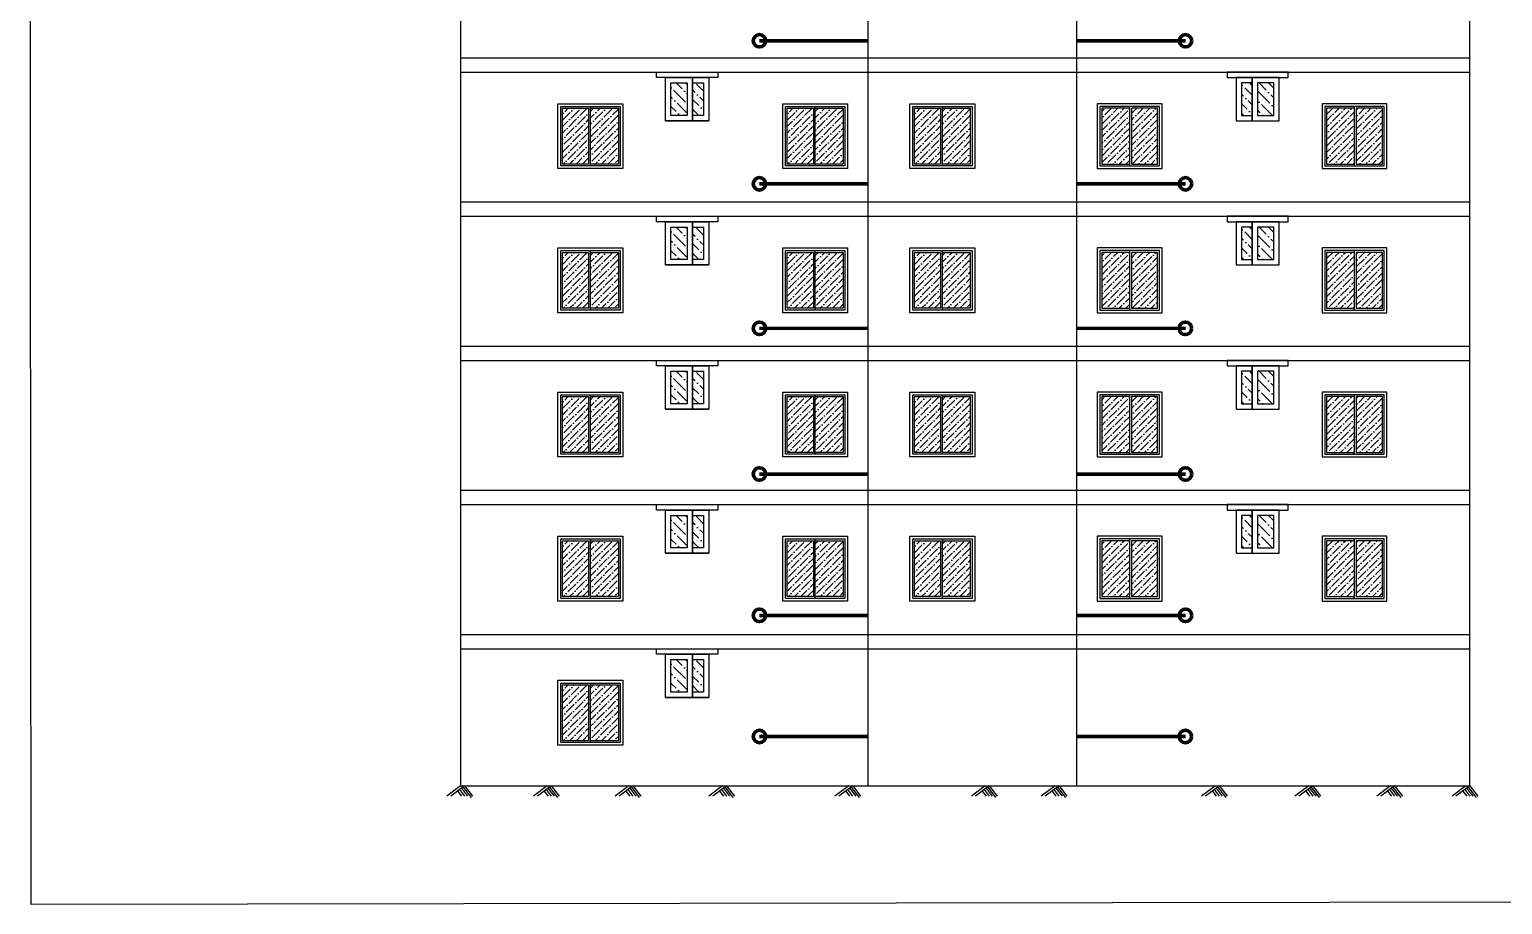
# Model space of a CAD drawing. Header units: inches. Extents: x 2674 to 28325, y -8016 to 21827.
# Drawn here: x 21341 to 23793, y 18537 to 19993 of the extents above; entities that cross this region are included whole.
import ezdxf

# ---------------------------------------------------------------- set-up
doc = ezdxf.new("R2010")
doc.units = ezdxf.units.IN
doc.header["$MEASUREMENT"] = 0
doc.layers.add('RB', color=7, linetype='Continuous')
pattern_1 = [(45, (18651.892, 22493.502), (3.977476, 14.584077), [18.75, -3.75, 0, -3.75])]
pattern_2 = [(135, (47405.499, 229917.024), (-21.87611604, 5.96621347), [28.125, -5.625, 0, -5.625])]
pattern_3 = [(45, (19026.052, 22493.502), (3.977476, 14.584077), [18.75, -3.75, 0, -3.75])]
pattern_4 = [(45, (18651.892, 22733.502), (3.977476, 14.584077), [18.75, -3.75, 0, -3.75])]
pattern_5 = [(135, (47405.499, 230157.024), (-21.87611604, 5.96621347), [28.125, -5.625, 0, -5.625])]
pattern_6 = [(45, (19026.052, 22733.502), (3.977476, 14.584077), [18.75, -3.75, 0, -3.75])]
pattern_7 = [(45, (18651.892, 22973.502), (3.977476, 14.584077), [18.75, -3.75, 0, -3.75])]
pattern_8 = [(135, (47405.499, 230397.024), (-21.87611604, 5.96621347), [28.125, -5.625, 0, -5.625])]
pattern_9 = [(45, (19026.052, 22973.502), (3.977476, 14.584077), [18.75, -3.75, 0, -3.75])]
pattern_10 = [(45, (18651.892, 23213.502), (3.977476, 14.584077), [18.75, -3.75, 0, -3.75])]
pattern_11 = [(135, (47405.499, 230637.024), (-21.87611604, 5.96621347), [28.125, -5.625, 0, -5.625])]
pattern_12 = [(45, (19026.052, 23213.502), (3.977476, 14.584077), [18.75, -3.75, 0, -3.75])]
pattern_13 = [(135, (47405.499, 229677.105), (-21.87611604, 5.96621347), [28.125, -5.625, 0, -5.625])]

# ---------------------------------------------------------------- blocks, each defined once
blk = doc.blocks.new('*U12')
for p, q in [((1.5, 1.5), (1.5, 34.5)), ((1.5, 34.5), (18, 34.5)), ((18, 1.5), (18, 34.5)), ((18, 34.5), (34.5, 34.5)), ((34.5, 34.5), (34.5, 1.5)), ((18, 1.5), (1.5, 1.5)), ((34.5, 1.5), (18, 1.5))]:
    blk.add_line(p, q)
blk.add_lwpolyline([(0, 0), (0, 36), (36, 36), (36, 0)], close=True)
for points in [[(17, 33.5), (17, 2.5), (2.5, 2.5), (2.5, 33.5), (17, 33.5)], [(18, 33.5), (33.5, 33.5), (33.5, 2.5), (18, 2.5)]]:
    blk.add_lwpolyline(points)

msp = doc.modelspace()

# ---------------------------------------------------------------- hatches: boundary and pattern name
at = {"true_color": 0x000000}
h = msp.add_hatch(dxfattribs=at)
h.set_pattern_fill('ANSI36', color=18, scale=90, angle=90, style=0)
h.set_pattern_definition(pattern_11)
h.paths.add_polyline_path([(22408.59, 19850.37), (22435.59, 19850.37), (22435.59, 19904.37), (22408.59, 19904.37)])
h = msp.add_hatch(dxfattribs=at)
h.set_pattern_fill('ANSI36', color=18, scale=90, angle=90, style=0)
h.set_pattern_definition(pattern_11)
h.paths.add_polyline_path([(22462.59, 19904.37), (22444.59, 19904.37), (22444.59, 19850.37), (22462.59, 19850.37)])
h = msp.add_hatch(dxfattribs=at)
h.set_pattern_fill('ANSI36', color=18, scale=90, angle=90, style=0)
h.set_pattern_definition(pattern_11)
h.paths.add_polyline_path([(23358.27, 19904.37), (23376.27, 19904.37), (23376.27, 19850.37), (23358.27, 19850.37)])
h = msp.add_hatch(dxfattribs=at)
h.set_pattern_fill('ANSI36', color=18, scale=90, angle=90, style=0)
h.set_pattern_definition(pattern_11)
h.paths.add_polyline_path([(23412.27, 19904.37), (23385.27, 19904.37), (23385.27, 19850.37), (23412.27, 19850.37)])
at = {"transparency": 33554687}
h = msp.add_hatch(dxfattribs=at)
h.set_pattern_fill('ANSI36', color=256, scale=60)
h.set_pattern_definition(pattern_10)
h.paths.add_polyline_path([(22274.43, 19769.31), (22320.93, 19769.31), (22320.93, 19862.31), (22274.43, 19862.31)])
h.paths.add_polyline_path([(22271.43, 19862.31), (22227.93, 19862.31), (22227.93, 19769.31), (22271.43, 19769.31)])
h = msp.add_hatch(dxfattribs=at)
h.set_pattern_fill('ANSI36', color=256, scale=60)
h.set_pattern_definition(pattern_12)
h.paths.add_polyline_path([(22648.59, 19769.31), (22695.09, 19769.31), (22695.09, 19862.31), (22648.59, 19862.31)])
h.paths.add_polyline_path([(22645.59, 19862.31), (22602.09, 19862.31), (22602.09, 19769.31), (22645.59, 19769.31)])
h = msp.add_hatch(dxfattribs=at)
h.set_pattern_fill('ANSI36', color=256, scale=60)
h.set_pattern_definition([(45, (19237.9, 23213.502), (3.977476, 14.584077), [18.75, -3.75, 0, -3.75])])
h.paths.add_polyline_path([(22860.44, 19769.31), (22906.94, 19769.31), (22906.94, 19862.31), (22860.44, 19862.31)])
h.paths.add_polyline_path([(22857.44, 19862.31), (22813.94, 19862.31), (22813.94, 19769.31), (22857.44, 19769.31)])
h = msp.add_hatch(dxfattribs=at)
h.set_pattern_fill('ANSI36', color=256, scale=60)
h.set_pattern_definition(pattern_12)
h.paths.add_polyline_path([(23172.27, 19862.31), (23125.77, 19862.31), (23125.77, 19769.31), (23172.27, 19769.31)])
h.paths.add_polyline_path([(23175.27, 19769.31), (23218.77, 19769.31), (23218.77, 19862.31), (23175.27, 19862.31)])
h = msp.add_hatch(dxfattribs=at)
h.set_pattern_fill('ANSI36', color=256, scale=60)
h.set_pattern_definition(pattern_10)
h.paths.add_polyline_path([(23546.43, 19862.31), (23499.93, 19862.31), (23499.93, 19769.31), (23546.43, 19769.31)])
h.paths.add_polyline_path([(23549.43, 19769.31), (23592.93, 19769.31), (23592.93, 19862.31), (23549.43, 19862.31)])
at = {"true_color": 0x000000}
h = msp.add_hatch(dxfattribs=at)
h.set_pattern_fill('ANSI36', color=18, scale=90, angle=90, style=0)
h.set_pattern_definition(pattern_8)
h.paths.add_polyline_path([(22408.59, 19610.37), (22435.59, 19610.37), (22435.59, 19664.37), (22408.59, 19664.37)])
h = msp.add_hatch(dxfattribs=at)
h.set_pattern_fill('ANSI36', color=18, scale=90, angle=90, style=0)
h.set_pattern_definition(pattern_8)
h.paths.add_polyline_path([(22462.59, 19664.37), (22444.59, 19664.37), (22444.59, 19610.37), (22462.59, 19610.37)])
h = msp.add_hatch(dxfattribs=at)
h.set_pattern_fill('ANSI36', color=18, scale=90, angle=90, style=0)
h.set_pattern_definition(pattern_8)
h.paths.add_polyline_path([(23358.27, 19664.37), (23376.27, 19664.37), (23376.27, 19610.37), (23358.27, 19610.37)])
h = msp.add_hatch(dxfattribs=at)
h.set_pattern_fill('ANSI36', color=18, scale=90, angle=90, style=0)
h.set_pattern_definition(pattern_8)
h.paths.add_polyline_path([(23412.27, 19664.37), (23385.27, 19664.37), (23385.27, 19610.37), (23412.27, 19610.37)])
at = {"transparency": 33554687}
h = msp.add_hatch(dxfattribs=at)
h.set_pattern_fill('ANSI36', color=256, scale=60)
h.set_pattern_definition(pattern_7)
h.paths.add_polyline_path([(22274.43, 19529.31), (22320.93, 19529.31), (22320.93, 19622.31), (22274.43, 19622.31)])
h.paths.add_polyline_path([(22271.43, 19622.31), (22227.93, 19622.31), (22227.93, 19529.31), (22271.43, 19529.31)])
h = msp.add_hatch(dxfattribs=at)
h.set_pattern_fill('ANSI36', color=256, scale=60)
h.set_pattern_definition(pattern_9)
h.paths.add_polyline_path([(22648.59, 19529.31), (22695.09, 19529.31), (22695.09, 19622.31), (22648.59, 19622.31)])
h.paths.add_polyline_path([(22645.59, 19622.31), (22602.09, 19622.31), (22602.09, 19529.31), (22645.59, 19529.31)])
h = msp.add_hatch(dxfattribs=at)
h.set_pattern_fill('ANSI36', color=256, scale=60)
h.set_pattern_definition([(45, (19237.9, 22973.502), (3.977476, 14.584077), [18.75, -3.75, 0, -3.75])])
h.paths.add_polyline_path([(22860.44, 19529.31), (22906.94, 19529.31), (22906.94, 19622.31), (22860.44, 19622.31)])
h.paths.add_polyline_path([(22857.44, 19622.31), (22813.94, 19622.31), (22813.94, 19529.31), (22857.44, 19529.31)])
h = msp.add_hatch(dxfattribs=at)
h.set_pattern_fill('ANSI36', color=256, scale=60)
h.set_pattern_definition(pattern_9)
h.paths.add_polyline_path([(23172.27, 19622.31), (23125.77, 19622.31), (23125.77, 19529.31), (23172.27, 19529.31)])
h.paths.add_polyline_path([(23175.27, 19529.31), (23218.77, 19529.31), (23218.77, 19622.31), (23175.27, 19622.31)])
h = msp.add_hatch(dxfattribs=at)
h.set_pattern_fill('ANSI36', color=256, scale=60)
h.set_pattern_definition(pattern_7)
h.paths.add_polyline_path([(23546.43, 19622.31), (23499.93, 19622.31), (23499.93, 19529.31), (23546.43, 19529.31)])
h.paths.add_polyline_path([(23549.43, 19529.31), (23592.93, 19529.31), (23592.93, 19622.31), (23549.43, 19622.31)])
at = {"true_color": 0x000000}
h = msp.add_hatch(dxfattribs=at)
h.set_pattern_fill('ANSI36', color=18, scale=90, angle=90, style=0)
h.set_pattern_definition(pattern_5)
h.paths.add_polyline_path([(22408.59, 19370.37), (22435.59, 19370.37), (22435.59, 19424.37), (22408.59, 19424.37)])
h = msp.add_hatch(dxfattribs=at)
h.set_pattern_fill('ANSI36', color=18, scale=90, angle=90, style=0)
h.set_pattern_definition(pattern_5)
h.paths.add_polyline_path([(22462.59, 19424.37), (22444.59, 19424.37), (22444.59, 19370.37), (22462.59, 19370.37)])
h = msp.add_hatch(dxfattribs=at)
h.set_pattern_fill('ANSI36', color=18, scale=90, angle=90, style=0)
h.set_pattern_definition(pattern_5)
h.paths.add_polyline_path([(23358.27, 19424.37), (23376.27, 19424.37), (23376.27, 19370.37), (23358.27, 19370.37)])
h = msp.add_hatch(dxfattribs=at)
h.set_pattern_fill('ANSI36', color=18, scale=90, angle=90, style=0)
h.set_pattern_definition(pattern_5)
h.paths.add_polyline_path([(23412.27, 19424.37), (23385.27, 19424.37), (23385.27, 19370.37), (23412.27, 19370.37)])
at = {"transparency": 33554687}
h = msp.add_hatch(dxfattribs=at)
h.set_pattern_fill('ANSI36', color=256, scale=60)
h.set_pattern_definition(pattern_4)
h.paths.add_polyline_path([(22274.43, 19289.31), (22320.93, 19289.31), (22320.93, 19382.31), (22274.43, 19382.31)])
h.paths.add_polyline_path([(22271.43, 19382.31), (22227.93, 19382.31), (22227.93, 19289.31), (22271.43, 19289.31)])
h = msp.add_hatch(dxfattribs=at)
h.set_pattern_fill('ANSI36', color=256, scale=60)
h.set_pattern_definition(pattern_6)
h.paths.add_polyline_path([(22648.59, 19289.31), (22695.09, 19289.31), (22695.09, 19382.31), (22648.59, 19382.31)])
h.paths.add_polyline_path([(22645.59, 19382.31), (22602.09, 19382.31), (22602.09, 19289.31), (22645.59, 19289.31)])
h = msp.add_hatch(dxfattribs=at)
h.set_pattern_fill('ANSI36', color=256, scale=60)
h.set_pattern_definition([(45, (19237.9, 22733.502), (3.977476, 14.584077), [18.75, -3.75, 0, -3.75])])
h.paths.add_polyline_path([(22860.44, 19289.31), (22906.94, 19289.31), (22906.94, 19382.31), (22860.44, 19382.31)])
h.paths.add_polyline_path([(22857.44, 19382.31), (22813.94, 19382.31), (22813.94, 19289.31), (22857.44, 19289.31)])
h = msp.add_hatch(dxfattribs=at)
h.set_pattern_fill('ANSI36', color=256, scale=60)
h.set_pattern_definition(pattern_6)
h.paths.add_polyline_path([(23172.27, 19382.31), (23125.77, 19382.31), (23125.77, 19289.31), (23172.27, 19289.31)])
h.paths.add_polyline_path([(23175.27, 19289.31), (23218.77, 19289.31), (23218.77, 19382.31), (23175.27, 19382.31)])
h = msp.add_hatch(dxfattribs=at)
h.set_pattern_fill('ANSI36', color=256, scale=60)
h.set_pattern_definition(pattern_4)
h.paths.add_polyline_path([(23546.43, 19382.31), (23499.93, 19382.31), (23499.93, 19289.31), (23546.43, 19289.31)])
h.paths.add_polyline_path([(23549.43, 19289.31), (23592.93, 19289.31), (23592.93, 19382.31), (23549.43, 19382.31)])
at = {"true_color": 0x000000}
h = msp.add_hatch(dxfattribs=at)
h.set_pattern_fill('ANSI36', color=18, scale=90, angle=90, style=0)
h.set_pattern_definition(pattern_2)
h.paths.add_polyline_path([(22408.59, 19130.37), (22435.59, 19130.37), (22435.59, 19184.37), (22408.59, 19184.37)])
h = msp.add_hatch(dxfattribs=at)
h.set_pattern_fill('ANSI36', color=18, scale=90, angle=90, style=0)
h.set_pattern_definition(pattern_2)
h.paths.add_polyline_path([(22462.59, 19184.37), (22444.59, 19184.37), (22444.59, 19130.37), (22462.59, 19130.37)])
h = msp.add_hatch(dxfattribs=at)
h.set_pattern_fill('ANSI36', color=18, scale=90, angle=90, style=0)
h.set_pattern_definition(pattern_2)
h.paths.add_polyline_path([(23358.27, 19184.37), (23376.27, 19184.37), (23376.27, 19130.37), (23358.27, 19130.37)])
h = msp.add_hatch(dxfattribs=at)
h.set_pattern_fill('ANSI36', color=18, scale=90, angle=90, style=0)
h.set_pattern_definition(pattern_2)
h.paths.add_polyline_path([(23412.27, 19184.37), (23385.27, 19184.37), (23385.27, 19130.37), (23412.27, 19130.37)])
at = {"transparency": 33554687}
h = msp.add_hatch(dxfattribs=at)
h.set_pattern_fill('ANSI36', color=256, scale=60)
h.set_pattern_definition(pattern_1)
h.paths.add_polyline_path([(22274.43, 19049.31), (22320.93, 19049.31), (22320.93, 19142.31), (22274.43, 19142.31)])
h.paths.add_polyline_path([(22271.43, 19142.31), (22227.93, 19142.31), (22227.93, 19049.31), (22271.43, 19049.31)])
h = msp.add_hatch(dxfattribs=at)
h.set_pattern_fill('ANSI36', color=256, scale=60)
h.set_pattern_definition(pattern_3)
h.paths.add_polyline_path([(22648.59, 19049.31), (22695.09, 19049.31), (22695.09, 19142.31), (22648.59, 19142.31)])
h.paths.add_polyline_path([(22645.59, 19142.31), (22602.09, 19142.31), (22602.09, 19049.31), (22645.59, 19049.31)])
h = msp.add_hatch(dxfattribs=at)
h.set_pattern_fill('ANSI36', color=256, scale=60)
h.set_pattern_definition([(45, (19237.9, 22493.502), (3.977476, 14.584077), [18.75, -3.75, 0, -3.75])])
h.paths.add_polyline_path([(22860.44, 19049.31), (22906.94, 19049.31), (22906.94, 19142.31), (22860.44, 19142.31)])
h.paths.add_polyline_path([(22857.44, 19142.31), (22813.94, 19142.31), (22813.94, 19049.31), (22857.44, 19049.31)])
h = msp.add_hatch(dxfattribs=at)
h.set_pattern_fill('ANSI36', color=256, scale=60)
h.set_pattern_definition(pattern_3)
h.paths.add_polyline_path([(23172.27, 19142.31), (23125.77, 19142.31), (23125.77, 19049.31), (23172.27, 19049.31)])
h.paths.add_polyline_path([(23175.27, 19049.31), (23218.77, 19049.31), (23218.77, 19142.31), (23175.27, 19142.31)])
h = msp.add_hatch(dxfattribs=at)
h.set_pattern_fill('ANSI36', color=256, scale=60)
h.set_pattern_definition(pattern_1)
h.paths.add_polyline_path([(23546.43, 19142.31), (23499.93, 19142.31), (23499.93, 19049.31), (23546.43, 19049.31)])
h.paths.add_polyline_path([(23549.43, 19049.31), (23592.93, 19049.31), (23592.93, 19142.31), (23549.43, 19142.31)])
at = {"true_color": 0x000000}
h = msp.add_hatch(dxfattribs=at)
h.set_pattern_fill('ANSI36', color=18, scale=90, angle=90, style=0)
h.set_pattern_definition(pattern_13)
h.paths.add_polyline_path([(22408.59, 18890.45), (22435.59, 18890.45), (22435.59, 18944.45), (22408.59, 18944.45)])
h = msp.add_hatch(dxfattribs=at)
h.set_pattern_fill('ANSI36', color=18, scale=90, angle=90, style=0)
h.set_pattern_definition(pattern_13)
h.paths.add_polyline_path([(22462.59, 18944.45), (22444.59, 18944.45), (22444.59, 18890.45), (22462.59, 18890.45)])
at = {"transparency": 33554687}
h = msp.add_hatch(dxfattribs=at)
h.set_pattern_fill('ANSI36', color=256, scale=60)
h.set_pattern_definition([(45, (18651.892, 22253.583), (3.977476, 14.584077), [18.75, -3.75, 0, -3.75])])
h.paths.add_polyline_path([(22274.43, 18809.39), (22320.93, 18809.39), (22320.93, 18902.39), (22274.43, 18902.39)])
h.paths.add_polyline_path([(22271.43, 18902.39), (22227.93, 18902.39), (22227.93, 18809.39), (22271.43, 18809.39)])

# ---------------------------------------------------------------- linework, layer by layer
for p, q in [((22058.43, 21230.37), (22058.43, 18734.37)), ((23738.43, 18734.37), (23738.43, 21230.37)), ((22736.43, 21105.09), (22736.43, 18734.37)), ((23084.39, 18734.37), (23084.39, 21105.09)), ((22058.43, 19946.37), (23738.43, 19946.37)), ((22058.43, 19922.37), (23738.43, 19922.37)), ((22444.59, 19913.37), (22444.59, 19841.37)), ((23376.27, 19913.37), (23376.27, 19841.37)), ((22399.59, 19841.37), (22471.59, 19841.37)), ((22058.43, 19706.37), (23738.43, 19706.37)), ((22058.43, 19682.37), (23738.43, 19682.37)), ((22444.59, 19673.37), (22444.59, 19601.37)), ((23376.27, 19673.37), (23376.27, 19601.37)), ((22399.59, 19601.37), (22471.59, 19601.37)), ((22058.43, 19466.37), (23738.43, 19466.37)), ((22058.43, 19442.37), (23738.43, 19442.37)), ((22444.59, 19433.37), (22444.59, 19361.37)), ((23376.27, 19433.37), (23376.27, 19361.37)), ((22399.59, 19361.37), (22471.59, 19361.37)), ((22058.43, 19226.37), (23738.43, 19226.37)), ((22058.43, 19202.37), (23738.43, 19202.37)), ((22444.59, 19193.37), (22444.59, 19121.37)), ((23376.27, 19193.37), (23376.27, 19121.37)), ((22399.59, 19121.37), (22471.59, 19121.37)), ((22058.43, 18986.37), (23738.43, 18986.37)), ((22058.43, 18962.37), (23738.43, 18962.37)), ((22444.59, 18953.45), (22444.59, 18881.45)), ((22399.59, 18881.45), (22471.59, 18881.45)), ((22058.43, 18734.37), (23738.43, 18734.37))]:
    msp.add_line(p, q)
at = {"lineweight": 100}
for p, q in [((22555.82, 19974.57), (22736.43, 19974.61)), ((23265.05, 19974.57), (23084.43, 19974.61)), ((22555.82, 19736.49), (22736.43, 19736.54)), ((23265.05, 19736.49), (23084.43, 19736.54)), ((22555.88, 19495.82), (22736.49, 19495.86)), ((23264.99, 19495.82), (23084.38, 19495.86)), ((22555.82, 19253.29), (22736.43, 19253.33)), ((23265.05, 19253.29), (23084.43, 19253.33)), ((22555.82, 19017.99), (22736.43, 19018.03)), ((23265.05, 19017.99), (23084.43, 19018.03)), ((22555.87, 18816.48), (22736.48, 18816.52)), ((23265, 18816.48), (23084.39, 18816.52))]:
    msp.add_line(p, q, dxfattribs=at)
for points in [[(24583.96, 18541.86), (21343.48, 18536.64), (21340.57, 21511.48), (24583.96, 21516.66)], [(22399.59, 19913.37), (22471.59, 19913.37), (22471.59, 19841.37), (22399.59, 19841.37)], [(22399.59, 19913.37), (22444.59, 19913.37), (22444.59, 19841.37), (22399.59, 19841.37)], [(22408.59, 19904.37), (22435.59, 19904.37), (22435.59, 19850.37), (22408.59, 19850.37)], [(22444.59, 19913.37), (22471.59, 19913.37), (22471.59, 19841.37), (22444.59, 19841.37)], [(23421.27, 19913.37), (23349.27, 19913.37), (23349.27, 19841.37), (23421.27, 19841.37)], [(23376.27, 19913.37), (23349.27, 19913.37), (23349.27, 19841.37), (23376.27, 19841.37)], [(23421.27, 19913.37), (23376.27, 19913.37), (23376.27, 19841.37), (23421.27, 19841.37)], [(23412.27, 19904.37), (23385.27, 19904.37), (23385.27, 19850.37), (23412.27, 19850.37)], [(22399.59, 19673.37), (22471.59, 19673.37), (22471.59, 19601.37), (22399.59, 19601.37)], [(22399.59, 19673.37), (22444.59, 19673.37), (22444.59, 19601.37), (22399.59, 19601.37)], [(22444.59, 19673.37), (22471.59, 19673.37), (22471.59, 19601.37), (22444.59, 19601.37)], [(23421.27, 19673.37), (23349.27, 19673.37), (23349.27, 19601.37), (23421.27, 19601.37)], [(23376.27, 19673.37), (23349.27, 19673.37), (23349.27, 19601.37), (23376.27, 19601.37)], [(23421.27, 19673.37), (23376.27, 19673.37), (23376.27, 19601.37), (23421.27, 19601.37)], [(22408.59, 19664.37), (22435.59, 19664.37), (22435.59, 19610.37), (22408.59, 19610.37)], [(23412.27, 19664.37), (23385.27, 19664.37), (23385.27, 19610.37), (23412.27, 19610.37)], [(22399.59, 19433.37), (22471.59, 19433.37), (22471.59, 19361.37), (22399.59, 19361.37)], [(22399.59, 19433.37), (22444.59, 19433.37), (22444.59, 19361.37), (22399.59, 19361.37)], [(22408.59, 19424.37), (22435.59, 19424.37), (22435.59, 19370.37), (22408.59, 19370.37)], [(22444.59, 19433.37), (22471.59, 19433.37), (22471.59, 19361.37), (22444.59, 19361.37)], [(23421.27, 19433.37), (23349.27, 19433.37), (23349.27, 19361.37), (23421.27, 19361.37)], [(23376.27, 19433.37), (23349.27, 19433.37), (23349.27, 19361.37), (23376.27, 19361.37)], [(23421.27, 19433.37), (23376.27, 19433.37), (23376.27, 19361.37), (23421.27, 19361.37)], [(23412.27, 19424.37), (23385.27, 19424.37), (23385.27, 19370.37), (23412.27, 19370.37)], [(22399.59, 19193.37), (22471.59, 19193.37), (22471.59, 19121.37), (22399.59, 19121.37)], [(22399.59, 19193.37), (22444.59, 19193.37), (22444.59, 19121.37), (22399.59, 19121.37)], [(22408.59, 19184.37), (22435.59, 19184.37), (22435.59, 19130.37), (22408.59, 19130.37)], [(22444.59, 19193.37), (22471.59, 19193.37), (22471.59, 19121.37), (22444.59, 19121.37)], [(23421.27, 19193.37), (23349.27, 19193.37), (23349.27, 19121.37), (23421.27, 19121.37)], [(23376.27, 19193.37), (23349.27, 19193.37), (23349.27, 19121.37), (23376.27, 19121.37)], [(23421.27, 19193.37), (23376.27, 19193.37), (23376.27, 19121.37), (23421.27, 19121.37)], [(23412.27, 19184.37), (23385.27, 19184.37), (23385.27, 19130.37), (23412.27, 19130.37)], [(22399.59, 18953.45), (22471.59, 18953.45), (22471.59, 18881.45), (22399.59, 18881.45)], [(22399.59, 18953.45), (22444.59, 18953.45), (22444.59, 18881.45), (22399.59, 18881.45)], [(22408.59, 18944.45), (22435.59, 18944.45), (22435.59, 18890.45), (22408.59, 18890.45)], [(22444.59, 18953.45), (22471.59, 18953.45), (22471.59, 18881.45), (22444.59, 18881.45)]]:
    msp.add_lwpolyline(points, close=True)
for points in [[(22399.59, 19913.37), (22384.59, 19913.37), (22384.59, 19922.37), (22471.59, 19922.37), (22486.59, 19922.37), (22486.59, 19913.37), (22399.59, 19913.37)], [(23421.27, 19913.37), (23436.27, 19913.37), (23436.27, 19922.37), (23349.27, 19922.37), (23334.27, 19922.37), (23334.27, 19913.37), (23421.27, 19913.37)], [(22444.59, 19904.37), (22462.59, 19904.37), (22462.59, 19850.37), (22444.59, 19850.37)], [(23376.27, 19904.37), (23358.27, 19904.37), (23358.27, 19850.37), (23376.27, 19850.37)], [(22399.59, 19673.37), (22384.59, 19673.37), (22384.59, 19682.37), (22471.59, 19682.37), (22486.59, 19682.37), (22486.59, 19673.37), (22399.59, 19673.37)], [(23421.27, 19673.37), (23436.27, 19673.37), (23436.27, 19682.37), (23349.27, 19682.37), (23334.27, 19682.37), (23334.27, 19673.37), (23421.27, 19673.37)], [(22444.59, 19664.37), (22462.59, 19664.37), (22462.59, 19610.37), (22444.59, 19610.37)], [(23376.27, 19664.37), (23358.27, 19664.37), (23358.27, 19610.37), (23376.27, 19610.37)], [(22399.59, 19433.37), (22384.59, 19433.37), (22384.59, 19442.37), (22471.59, 19442.37), (22486.59, 19442.37), (22486.59, 19433.37), (22399.59, 19433.37)], [(22444.59, 19424.37), (22462.59, 19424.37), (22462.59, 19370.37), (22444.59, 19370.37)], [(23421.27, 19433.37), (23436.27, 19433.37), (23436.27, 19442.37), (23349.27, 19442.37), (23334.27, 19442.37), (23334.27, 19433.37), (23421.27, 19433.37)], [(23376.27, 19424.37), (23358.27, 19424.37), (23358.27, 19370.37), (23376.27, 19370.37)], [(22399.59, 19193.37), (22384.59, 19193.37), (22384.59, 19202.37), (22471.59, 19202.37), (22486.59, 19202.37), (22486.59, 19193.37), (22399.59, 19193.37)], [(23421.27, 19193.37), (23436.27, 19193.37), (23436.27, 19202.37), (23349.27, 19202.37), (23334.27, 19202.37), (23334.27, 19193.37), (23421.27, 19193.37)], [(22444.59, 19184.37), (22462.59, 19184.37), (22462.59, 19130.37), (22444.59, 19130.37)], [(23376.27, 19184.37), (23358.27, 19184.37), (23358.27, 19130.37), (23376.27, 19130.37)], [(22399.59, 18953.45), (22384.59, 18953.45), (22384.59, 18962.45), (22471.59, 18962.45), (22486.59, 18962.45), (22486.59, 18953.45), (22399.59, 18953.45)], [(22444.59, 18944.45), (22462.59, 18944.45), (22462.59, 18890.45), (22444.59, 18890.45)]]:
    msp.add_lwpolyline(points)
for centre in [(22555.82, 19974.57), (23265.05, 19974.57), (22555.82, 19736.49), (23265.05, 19736.49), (22555.88, 19495.82), (23264.99, 19495.82), (22555.82, 19253.29), (23265.05, 19253.29), (22555.82, 19017.99), (23265.05, 19017.99), (22555.87, 18816.48), (23265, 18816.48)]:
    msp.add_circle(centre, 10.38, dxfattribs=at)
at = {"layer": 'RB'}
for p, q in [((22058.43, 18734.37), (22035.48, 18717)), ((22065.06, 18734.37), (22042.11, 18717)), ((22053.44, 18725.58), (22059.94, 18717)), ((22056.63, 18727.99), (22064.95, 18717)), ((22059.82, 18730.41), (22069.97, 18717)), ((22062.54, 18732.17), (22075.68, 18714.8)), ((22065.06, 18734.37), (22078.21, 18717)), ((22202.43, 18734.37), (22179.48, 18717)), ((22209.06, 18734.37), (22186.11, 18717)), ((22197.44, 18725.58), (22203.94, 18717)), ((22200.63, 18727.99), (22208.95, 18717)), ((22203.82, 18730.41), (22213.97, 18717)), ((22206.54, 18732.17), (22219.68, 18714.8)), ((22209.06, 18734.37), (22222.21, 18717)), ((22338.51, 18734.37), (22315.56, 18717)), ((22345.14, 18734.37), (22322.19, 18717)), ((22333.52, 18725.58), (22340.02, 18717)), ((22336.71, 18727.99), (22345.03, 18717)), ((22339.9, 18730.41), (22350.05, 18717)), ((22342.62, 18732.17), (22355.76, 18714.8)), ((22345.14, 18734.37), (22358.29, 18717)), ((22494.51, 18734.37), (22471.56, 18717)), ((22501.14, 18734.37), (22478.19, 18717)), ((22489.52, 18725.58), (22496.02, 18717)), ((22492.71, 18727.99), (22501.03, 18717)), ((22495.9, 18730.41), (22506.05, 18717)), ((22498.62, 18732.17), (22511.76, 18714.8)), ((22501.14, 18734.37), (22514.29, 18717)), ((22704.51, 18734.37), (22681.56, 18717)), ((22711.14, 18734.37), (22688.19, 18717)), ((22699.52, 18725.58), (22706.02, 18717)), ((22702.71, 18727.99), (22711.03, 18717)), ((22705.9, 18730.41), (22716.05, 18717)), ((22708.62, 18732.17), (22721.76, 18714.8)), ((22711.14, 18734.37), (22724.29, 18717)), ((22931.81, 18734.37), (22908.85, 18717)), ((22938.44, 18734.37), (22915.48, 18717)), ((22926.82, 18725.58), (22933.31, 18717)), ((22930.01, 18727.99), (22938.33, 18717)), ((22933.2, 18730.41), (22943.34, 18717)), ((22935.91, 18732.17), (22949.06, 18714.8)), ((22938.44, 18734.37), (22951.58, 18717)), ((23048.02, 18734.37), (23025.06, 18717)), ((23054.64, 18734.37), (23031.69, 18717)), ((23043.02, 18725.58), (23049.52, 18717)), ((23046.21, 18727.99), (23054.53, 18717)), ((23049.4, 18730.41), (23059.55, 18717)), ((23052.12, 18732.17), (23065.26, 18714.8)), ((23054.64, 18734.37), (23067.79, 18717)), ((23314.85, 18734.37), (23291.89, 18717)), ((23321.48, 18734.37), (23298.52, 18717)), ((23309.86, 18725.58), (23316.35, 18717)), ((23313.05, 18727.99), (23321.36, 18717)), ((23316.24, 18730.41), (23326.38, 18717)), ((23318.95, 18732.17), (23332.1, 18714.8)), ((23321.48, 18734.37), (23334.62, 18717)), ((23470.35, 18734.37), (23447.4, 18717)), ((23476.98, 18734.37), (23454.03, 18717)), ((23465.36, 18725.58), (23471.86, 18717)), ((23468.55, 18727.99), (23476.87, 18717)), ((23471.74, 18730.41), (23481.89, 18717)), ((23474.46, 18732.17), (23487.6, 18714.8)), ((23476.98, 18734.37), (23490.13, 18717)), ((23606.43, 18734.37), (23583.48, 18717)), ((23613.06, 18734.37), (23590.11, 18717)), ((23601.44, 18725.58), (23607.94, 18717)), ((23604.63, 18727.99), (23612.95, 18717)), ((23607.82, 18730.41), (23617.97, 18717)), ((23610.54, 18732.17), (23623.68, 18714.8)), ((23613.06, 18734.37), (23626.21, 18717)), ((23731.81, 18734.37), (23708.85, 18717)), ((23738.43, 18734.37), (23715.48, 18717)), ((23726.81, 18725.58), (23733.31, 18717)), ((23730, 18727.99), (23738.32, 18717)), ((23733.19, 18730.41), (23743.34, 18717)), ((23735.91, 18732.17), (23749.05, 18714.8)), ((23738.43, 18734.37), (23751.58, 18717))]:
    msp.add_line(p, q, dxfattribs=at)

# ---------------------------------------------------------------- block references
at = {"yscale": 3, "zscale": 3}
for p, xscale in [((22220.43, 19761.81), 3), ((22594.59, 19761.81), 3), ((22806.44, 19761.81), 3), ((23226.27, 19761.81), -3), ((23600.43, 19761.81), -3), ((22220.43, 19521.81), 3), ((22594.59, 19521.81), 3), ((22806.44, 19521.81), 3), ((23226.27, 19521.81), -3), ((23600.43, 19521.81), -3), ((22220.43, 19281.81), 3), ((22594.59, 19281.81), 3), ((22806.44, 19281.81), 3), ((23226.27, 19281.81), -3), ((23600.43, 19281.81), -3), ((22220.43, 19041.81), 3), ((22594.59, 19041.81), 3), ((22806.44, 19041.81), 3), ((23226.27, 19041.81), -3), ((23600.43, 19041.81), -3), ((22220.43, 18801.89), 3)]:
    msp.add_blockref('*U12', p, dxfattribs=dict(at, xscale=xscale))

doc.saveas('drawing.dxf')
